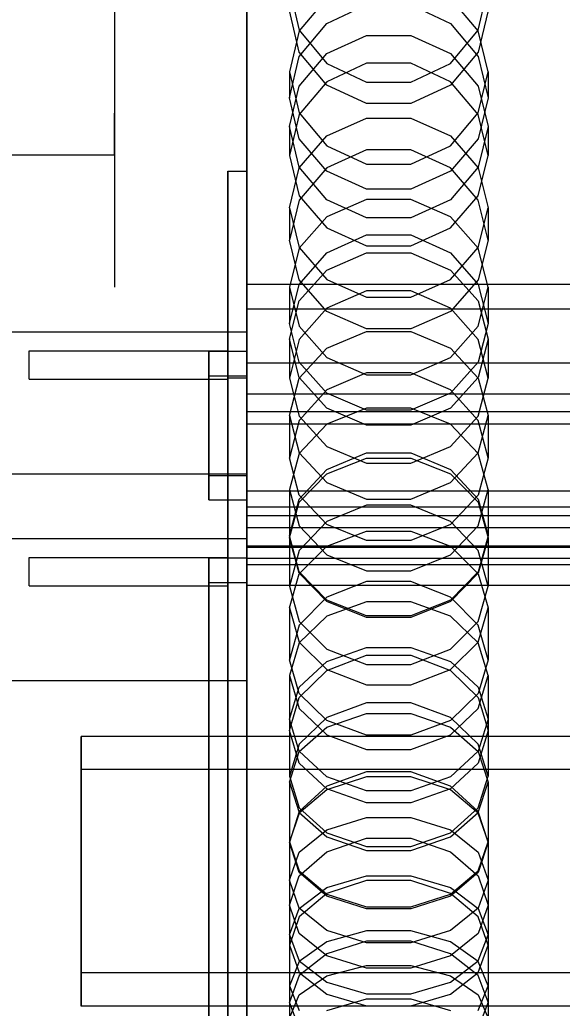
# Model space of a CAD drawing. Header units: millimetres. Extents: x -191664 to 191490, y -197311 to 10263.
# Drawn here: x 1762 to 1876.7, y -117787.5 to -117578.5 of the extents above; entities that cross this region are included whole.
import ezdxf

# ---------------------------------------------------------------- set-up
doc = ezdxf.new("R2010")
doc.units = ezdxf.units.MM
for name, color, linetype, lineweight in [('COTAS_P', 1, 'Continuous', 0), ('DET_briquetadora_frontal', 7, 'Continuous', 0), ('R15_COTAS_TRANSPORTE_P', 1, 'Continuous', 0)]:
    doc.layers.add(name, color=color, linetype=linetype, lineweight=lineweight)
doc.dimstyles.new('PLANTA_20', dxfattribs={"dimtxt": 50, "dimasz": 30, "dimexe": 30, "dimexo": 16, "dimgap": 20, "dimtad": 1, "dimtih": 1, "dimtoh": 1, "dimdec": 1, "dimzin": 0, "dimdsep": 46, "dimcen": 0.09, "dimadec": 0, "dimazin": 0, "dimtfac": 1, "dimtdec": 4, "dimtofl": 0, "dimtmove": 0, "dimatfit": 3, "dimfxl": 1, "dimtolj": 1, "dimtzin": 0, "dimarcsym": 0})

# ---------------------------------------------------------------- blocks, each defined once
blk = doc.blocks.new('*D85')
at = {"layer": 'COTAS_P', "color": 0, "lineweight": -2, "transparency": 16777216}
for p, q in [((1974, -116532.75), (1660, -116532.75)), ((1690, -119170), (1690, -116562.75)), ((1974, -119200), (1660, -119200))]:
    blk.add_line(p, q, dxfattribs=at)
at = {"layer": 'COTAS_P', "color": 0, "transparency": 16777216}
for points in [[(1685, -116562.75), (1695, -116562.75), (1690, -116532.75)], [(1685, -119170), (1695, -119170), (1690, -119200)]]:
    blk.add_solid(points, dxfattribs=at)
at = {"layer": 'Defpoints', "color": 0, "transparency": 16777216}
for p in [(1690, -116532.75), (1990, -116532.75), (1990, -119200)]:
    blk.add_point(p, dxfattribs=at)
blk = doc.blocks.new('*D133')
at = {"layer": 'Defpoints', "color": 0, "transparency": 16777216}
for p in [(439.69, -194147.98), (217.89, -194406.09), (-500, -194490), (-500, -194490), (500, -194490)]:
    blk.add_point(p, dxfattribs=at)
at = {"layer": 'R15_COTAS_TRANSPORTE_P', "color": 0, "lineweight": -2, "transparency": 16777216}
blk.add_arc((-500, -194490), 722.77, 2.37834, 17.62166, dxfattribs=at)
at = {"layer": 'R15_COTAS_TRANSPORTE_P', "color": 0, "transparency": 16777216}
for points in [[(184.12, -194272.81), (193.59, -194269.58), (179.18, -194242.8)], [(227.15, -194459.9), (217.15, -194460.11), (222.77, -194490)]]:
    blk.add_solid(points, dxfattribs=at)

msp = doc.modelspace()

# ---------------------------------------------------------------- linework, layer by layer
at = {"layer": 'DET_briquetadora_frontal', "color": 9, "true_color": 0xb9c3c2}
for p, q in [((1782, -117565.89), (1782, -117581.1)), ((1810, -117567.36), (1810, -117579.32)), ((1810, -117567.43), (1810, -117579.4)), ((1810, -117583.15), (1810, -117572.13)), ((1810, -117583.24), (1810, -117572.21)), ((1819, -117571.86), (1821.08, -117580.66)), ((1858.92, -117580.66), (1861, -117571.86)), ((1810, -117572.72), (1810, -117591.83)), ((1810, -117573.32), (1810, -117592.43)), ((1810, -117593.02), (1810, -117573.92)), ((1826.91, -117573.85), (1821.08, -117580.81)), ((1858.92, -117580.81), (1853.09, -117573.85)), ((1810, -117575.84), (1810, -117586.06)), ((1810, -117575.92), (1810, -117586.15)), ((1821.08, -117585.3), (1819, -117576.52)), ((1826.91, -117579.25), (1835.33, -117575.34)), ((1844.67, -117575.34), (1853.09, -117579.25)), ((1861, -117576.52), (1858.92, -117585.3)), ((1810, -117579.32), (1810, -117588.71)), ((1810, -117579.4), (1810, -117588.8)), ((1821.08, -117580.81), (1819, -117589.48)), ((1821.08, -117586.28), (1826.91, -117579.25)), ((1821.08, -117580.66), (1826.91, -117587.72)), ((1853.09, -117579.25), (1858.92, -117586.28)), ((1853.09, -117587.72), (1858.92, -117580.66)), ((1861, -117589.48), (1858.92, -117580.81)), ((1782, -117581.1), (1782, -117594.76)), ((1826.91, -117585.62), (1835.33, -117581.8)), ((1835.33, -117581.8), (1844.67, -117581.8)), ((1844.67, -117581.8), (1853.09, -117585.62)), ((1810, -117591.52), (1810, -117583.15)), ((1810, -117591.61), (1810, -117583.24)), ((1810, -117586.06), (1810, -117593.55)), ((1810, -117586.15), (1810, -117593.64)), ((1819, -117594.99), (1821.08, -117586.28)), ((1826.91, -117592.29), (1821.08, -117585.3)), ((1821.08, -117592.5), (1826.91, -117585.62)), ((1858.92, -117585.3), (1853.09, -117592.29)), ((1853.09, -117585.62), (1858.92, -117592.5)), ((1858.92, -117586.28), (1861, -117594.99)), ((1810, -117588.71), (1810, -117595.3)), ((1810, -117588.8), (1810, -117595.39)), ((1835.33, -117587.69), (1826.91, -117591.57)), ((1826.91, -117587.72), (1835.33, -117591.64)), ((1844.67, -117587.69), (1835.33, -117587.69)), ((1853.09, -117591.57), (1844.67, -117587.69)), ((1844.67, -117591.64), (1853.09, -117587.72)), ((1819, -117589.48), (1819, -117594.99)), ((1819, -117589.48), (1821.08, -117598.16)), ((1858.92, -117598.16), (1861, -117589.48)), ((1861, -117589.48), (1861, -117594.99)), ((1810, -117597.01), (1810, -117591.52)), ((1810, -117597.11), (1810, -117591.61)), ((1810, -117591.83), (1810, -117610.65)), ((1810, -117592.43), (1810, -117611.23)), ((1810, -117611.81), (1810, -117593.02)), ((1819, -117601.08), (1821.08, -117592.5)), ((1826.91, -117591.57), (1821.08, -117598.53)), ((1835.33, -117596.16), (1826.91, -117592.29)), ((1835.33, -117591.64), (1844.67, -117591.64)), ((1853.09, -117592.29), (1844.67, -117596.16)), ((1858.92, -117598.53), (1853.09, -117591.57)), ((1858.92, -117592.5), (1861, -117601.08)), ((1782, -117594.76), (1782, -117606.68)), ((1810, -117593.55), (1810, -117598.12)), ((1810, -117593.64), (1810, -117598.21)), ((1810, -117595.3), (1810, -117598.92)), ((1810, -117595.39), (1810, -117599.02)), ((1821.08, -117603.63), (1819, -117594.99)), ((1861, -117594.99), (1858.92, -117603.63)), ((1810, -117599.5), (1810, -117597.01)), ((1810, -117599.6), (1810, -117597.11)), ((1844.67, -117596.16), (1835.33, -117596.16)), ((1782, -117599.96), (1782, -117598.23)), ((1810, -117598.12), (1810, -117599.65)), ((1810, -117598.21), (1810, -117599.75)), ((1810, -117598.92), (1810, -117599.5)), ((1810, -117599.02), (1810, -117599.6)), ((1821.08, -117598.53), (1819, -117607.15)), ((1821.08, -117598.16), (1826.91, -117605.12)), ((1826.91, -117603.05), (1835.33, -117599.3)), ((1835.33, -117599.3), (1844.67, -117599.3)), ((1844.67, -117599.3), (1853.09, -117603.05)), ((1853.09, -117605.12), (1858.92, -117598.16)), ((1861, -117607.15), (1858.92, -117598.53)), ((1782, -117603.1), (1782, -117599.96)), ((1819, -117601.08), (1819, -117607.15)), ((1821.08, -117609.66), (1819, -117601.08)), ((1861, -117601.08), (1858.92, -117609.66)), ((1861, -117601.08), (1861, -117607.15)), ((1782, -117607), (1782, -117603.1)), ((1821.08, -117609.8), (1826.91, -117603.05)), ((1826.91, -117610.52), (1821.08, -117603.63)), ((1853.09, -117603.05), (1858.92, -117609.8)), ((1858.92, -117603.63), (1853.09, -117610.52)), ((1826.91, -117605.12), (1835.33, -117608.98)), ((1835.33, -117605.99), (1826.91, -117609.81)), ((1844.67, -117605.99), (1835.33, -117605.99)), ((1844.67, -117608.98), (1853.09, -117605.12)), ((1853.09, -117609.81), (1844.67, -117605.99)), ((1540, -117607), (1782, -117607)), ((1782, -117606.68), (1782, -117616.67)), ((1782, -117607), (1782, -117610.9)), ((1819, -117607.15), (1821.08, -117615.69)), ((1858.92, -117615.69), (1861, -117607.15)), ((1819, -117618.22), (1821.08, -117609.8)), ((1826.91, -117616.54), (1821.08, -117609.66)), ((1826.91, -117609.81), (1821.08, -117616.65)), ((1835.33, -117608.98), (1844.67, -117608.98)), ((1858.92, -117609.66), (1853.09, -117616.54)), ((1858.92, -117616.65), (1853.09, -117609.81)), ((1858.92, -117609.8), (1861, -117618.22)), ((1782, -117610.9), (1782, -117614.04)), ((1810, -117610.65), (1810, -117629.12)), ((1810, -117611.23), (1810, -117629.69)), ((1810, -117630.26), (1810, -117611.81)), ((1835.33, -117614.32), (1826.91, -117610.52)), ((1853.09, -117610.52), (1844.67, -117614.32)), ((1782, -117614.04), (1782, -117615.77)), ((1844.67, -117614.32), (1835.33, -117614.32)), ((1821.08, -117615.69), (1826.91, -117622.49)), ((1853.09, -117622.49), (1858.92, -117615.69)), ((1782, -117616.67), (1782, -117624.6)), ((1821.08, -117616.65), (1819, -117625.11)), ((1819, -117618.22), (1819, -117625.11)), ((1819, -117618.22), (1821.08, -117626.64)), ((1835.33, -117616.5), (1826.91, -117620.17)), ((1835.33, -117620.36), (1826.91, -117616.54)), ((1844.67, -117616.5), (1835.33, -117616.5)), ((1853.09, -117620.17), (1844.67, -117616.5)), ((1853.09, -117616.54), (1844.67, -117620.36)), ((1861, -117625.11), (1858.92, -117616.65)), ((1858.92, -117626.64), (1861, -117618.22)), ((1861, -117618.22), (1861, -117625.11)), ((1826.91, -117620.17), (1821.08, -117626.78)), ((1844.67, -117620.36), (1835.33, -117620.36)), ((1858.92, -117626.78), (1853.09, -117620.17)), ((1826.91, -117622.49), (1835.33, -117626.24)), ((1844.67, -117626.24), (1853.09, -117622.49)), ((1782, -117624.6), (1782, -117630.35)), ((1826.91, -117627.72), (1835.33, -117623.97)), ((1835.33, -117623.97), (1844.67, -117623.97)), ((1844.67, -117623.97), (1853.09, -117627.72)), ((1821.08, -117633.49), (1819, -117625.11)), ((1821.08, -117626.78), (1819, -117635.01)), ((1821.08, -117626.64), (1826.91, -117633.39)), ((1835.33, -117626.24), (1844.67, -117626.24)), ((1853.09, -117633.39), (1858.92, -117626.64)), ((1861, -117625.11), (1858.92, -117633.49)), ((1861, -117635.01), (1858.92, -117626.78)), ((1821.08, -117634.43), (1826.91, -117627.72)), ((1826.91, -117631.39), (1835.33, -117627.78)), ((1835.33, -117627.78), (1844.67, -117627.78)), ((1844.67, -117627.78), (1853.09, -117631.39)), ((1853.09, -117627.72), (1858.92, -117634.43)), ((1782, -117630.35), (1782, -117633.83)), ((1810, -117629.12), (1810, -117647.19)), ((1810, -117629.69), (1810, -117647.74)), ((1810, -117648.3), (1810, -117630.26)), ((1821.08, -117637.89), (1826.91, -117631.39)), ((1853.09, -117631.39), (1858.92, -117637.89)), ((1782, -117633.83), (1782, -117635)), ((1819, -117642.71), (1821.08, -117634.43)), ((1819, -117635.01), (1819, -117642.71)), ((1819, -117635.01), (1821.08, -117643.25)), ((1826.91, -117640.14), (1821.08, -117633.49)), ((1826.91, -117633.39), (1835.33, -117637.13)), ((1844.67, -117637.13), (1853.09, -117633.39)), ((1858.92, -117633.49), (1853.09, -117640.14)), ((1858.92, -117634.43), (1861, -117642.71)), ((1858.92, -117643.25), (1861, -117635.01)), ((1861, -117635.01), (1861, -117642.71)), ((1835.33, -117635.76), (1826.91, -117639.46)), ((1844.67, -117635.76), (1835.33, -117635.76)), ((1835.33, -117637.13), (1844.67, -117637.13)), ((1853.09, -117639.46), (1844.67, -117635.76)), ((1810, -117641.27), (1810, -117638.7)), ((1810, -117638.7), (1810, -117642.96)), ((1819, -117646), (1821.08, -117637.89)), ((1826.91, -117639.46), (1821.08, -117646.07)), ((1858.92, -117646.07), (1853.09, -117639.46)), ((1858.92, -117637.89), (1861, -117646)), ((1810, -117650.3), (1810, -117641.27)), ((1835.33, -117643.82), (1826.91, -117640.14)), ((1853.09, -117640.14), (1844.67, -117643.82)), ((1810, -117642.96), (1810, -117653.42)), ((1821.08, -117650.9), (1819, -117642.71)), ((1821.08, -117643.25), (1826.91, -117649.85)), ((1853.09, -117649.85), (1858.92, -117643.25)), ((1861, -117642.71), (1858.92, -117650.9)), ((1810, -117648.42), (1810, -117644.99)), ((1826.91, -117647.91), (1835.33, -117644.39)), ((1844.67, -117643.82), (1835.33, -117643.82)), ((1835.33, -117644.39), (1844.67, -117644.39)), ((1844.67, -117644.39), (1853.09, -117647.91)), ((1810, -117647.19), (1810, -117664.82)), ((1810, -117647.74), (1810, -117665.36)), ((1819, -117646), (1819, -117654.22)), ((1821.08, -117654.1), (1819, -117646)), ((1821.08, -117646.07), (1819, -117654.22)), ((1861, -117646), (1858.92, -117654.1)), ((1861, -117654.22), (1858.92, -117646.07)), ((1861, -117646), (1861, -117654.22)), ((1810, -117665.9), (1810, -117648.3)), ((1810, -117658.17), (1810, -117648.42)), ((1821.08, -117654.23), (1826.91, -117647.91)), ((1826.91, -117649.85), (1835.33, -117653.52)), ((1844.67, -117653.52), (1853.09, -117649.85)), ((1853.09, -117647.91), (1858.92, -117654.23)), ((1810, -117664.4), (1810, -117650.3)), ((1810, -117653.45), (1810, -117650.88)), ((1810, -117650.88), (1810, -117655.14)), ((1826.91, -117657.4), (1821.08, -117650.9)), ((1858.92, -117650.9), (1853.09, -117657.4)), ((1810, -117653.42), (1810, -117668.48)), ((1810, -117662.48), (1810, -117653.45)), ((1826.91, -117660.6), (1821.08, -117654.1)), ((1835.33, -117653.13), (1826.91, -117656.73)), ((1844.67, -117653.13), (1835.33, -117653.13)), ((1835.33, -117653.52), (1844.67, -117653.52)), ((1853.09, -117656.73), (1844.67, -117653.13)), ((1858.92, -117654.1), (1853.09, -117660.6)), ((1810, -117655.14), (1810, -117665.6)), ((1819, -117654.22), (1821.08, -117662.28)), ((1819, -117662.12), (1821.08, -117654.23)), ((1858.92, -117662.28), (1861, -117654.22)), ((1858.92, -117654.23), (1861, -117662.12)), ((1810, -117672.77), (1810, -117658.17)), ((1826.91, -117656.73), (1821.08, -117663.18)), ((1835.33, -117660.99), (1826.91, -117657.4)), ((1853.09, -117657.4), (1844.67, -117660.99)), ((1858.92, -117663.18), (1853.09, -117656.73)), ((1819, -117662.12), (1819, -117671.12)), ((1819, -117662.12), (1821.08, -117670.02)), ((1821.08, -117662.28), (1826.91, -117668.67)), ((1835.33, -117660.6), (1826.91, -117664)), ((1835.33, -117664.21), (1826.91, -117660.6)), ((1844.67, -117660.6), (1835.33, -117660.6)), ((1844.67, -117660.99), (1835.33, -117660.99)), ((1853.09, -117664), (1844.67, -117660.6)), ((1853.09, -117660.6), (1844.67, -117664.21)), ((1853.09, -117668.67), (1858.92, -117662.28)), ((1858.92, -117670.02), (1861, -117662.12)), ((1861, -117662.12), (1861, -117671.12)), ((1810, -117676.58), (1810, -117662.48)), ((1810, -117681.43), (1810, -117664.4)), ((1821.08, -117663.18), (1819, -117671.12)), ((1826.91, -117664), (1821.08, -117670.15)), ((1844.67, -117664.21), (1835.33, -117664.21)), ((1858.92, -117670.15), (1853.09, -117664)), ((1861, -117671.12), (1858.92, -117663.18)), ((1810, -117664.82), (1810, -117681.96)), ((1810, -117665.36), (1810, -117682.49)), ((1810, -117665.6), (1810, -117680.66)), ((1810, -117683.01), (1810, -117665.9)), ((1810, -117668.48), (1810, -117685.85)), ((1826.91, -117668.67), (1835.33, -117672.19)), ((1844.67, -117672.19), (1853.09, -117668.67)), ((1821.08, -117670.15), (1819, -117677.8)), ((1821.08, -117670.02), (1826.91, -117676.34)), ((1826.91, -117673.57), (1835.33, -117670.06)), ((1835.33, -117670.06), (1844.67, -117670.06)), ((1844.67, -117670.06), (1853.09, -117673.57)), ((1853.09, -117676.34), (1858.92, -117670.02)), ((1861, -117677.8), (1858.92, -117670.15)), ((1810, -117689.99), (1810, -117672.77)), ((1821.08, -117678.96), (1819, -117671.12)), ((1826.91, -117674.49), (1835.33, -117671.15)), ((1835.33, -117671.15), (1844.67, -117671.15)), ((1835.33, -117672.19), (1844.67, -117672.19)), ((1844.67, -117671.15), (1853.09, -117674.49)), ((1861, -117671.12), (1858.92, -117678.96)), ((1821.08, -117679.84), (1826.91, -117673.57)), ((1821.08, -117680.49), (1826.91, -117674.49)), ((1853.09, -117673.57), (1858.92, -117679.84)), ((1853.09, -117674.49), (1858.92, -117680.49)), ((1810, -117693.61), (1810, -117676.58)), ((1826.91, -117676.34), (1835.33, -117679.86)), ((1844.67, -117679.86), (1853.09, -117676.34)), ((1819, -117677.8), (1819, -117687.56)), ((1819, -117677.8), (1821.08, -117685.46)), ((1826.91, -117685.17), (1821.08, -117678.96)), ((1858.92, -117678.96), (1853.09, -117685.17)), ((1858.92, -117685.46), (1861, -117677.8)), ((1861, -117677.8), (1861, -117687.56)), ((1810, -117680.66), (1810, -117698.03)), ((1819, -117687.56), (1821.08, -117679.84)), ((1819, -117687.99), (1821.08, -117680.49)), ((1835.33, -117681.09), (1826.91, -117684.53)), ((1835.33, -117679.86), (1844.67, -117679.86)), ((1844.67, -117681.09), (1835.33, -117681.09)), ((1853.09, -117684.53), (1844.67, -117681.09)), ((1858.92, -117679.84), (1861, -117687.56)), ((1858.92, -117680.49), (1861, -117687.99)), ((1810, -117681.43), (2170, -117681.43)), ((1810, -117698.8), (1810, -117681.43)), ((1810, -117681.96), (1810, -117698.57)), ((1810, -117682.49), (1810, -117699.08)), ((1810, -117699.59), (1810, -117683.01)), ((1826.91, -117684.53), (1821.08, -117690.68)), ((1835.33, -117688.59), (1826.91, -117685.17)), ((1853.09, -117685.17), (1844.67, -117688.59)), ((1858.92, -117690.68), (1853.09, -117684.53)), ((1810, -117685.85), (2170, -117685.85)), ((1810, -117685.85), (1810, -117702.88)), ((1821.08, -117685.46), (1826.91, -117691.6)), ((1826.91, -117689.8), (1835.33, -117686.59)), ((1835.33, -117686.59), (1844.67, -117686.59)), ((1844.67, -117686.59), (1853.09, -117689.8)), ((1853.09, -117691.6), (1858.92, -117685.46)), ((1821.08, -117695.16), (1819, -117687.56)), ((1819, -117687.99), (1819, -117698.23)), ((1821.08, -117695.48), (1819, -117687.99)), ((1844.67, -117688.59), (1835.33, -117688.59)), ((1861, -117687.56), (1858.92, -117695.16)), ((1861, -117687.99), (1858.92, -117695.48)), ((1861, -117687.99), (1861, -117698.23)), ((1810, -117689.99), (2170, -117689.99)), ((1810, -117689.99), (1810, -117707.21)), ((1821.08, -117690.68), (1819, -117698.23)), ((1821.08, -117695.6), (1826.91, -117689.8)), ((1826.91, -117691.6), (1835.33, -117695.01)), ((1844.67, -117695.01), (1853.09, -117691.6)), ((1853.09, -117689.8), (1858.92, -117695.6)), ((1861, -117698.23), (1858.92, -117690.68)), ((1810, -117693.61), (2170, -117693.61)), ((1810, -117710.98), (1810, -117693.61)), ((1819, -117702.83), (1821.08, -117695.6)), ((1826.91, -117701.17), (1821.08, -117695.16)), ((1826.91, -117701.49), (1821.08, -117695.48)), ((1835.33, -117695.01), (1844.67, -117695.01)), ((1858.92, -117695.16), (1853.09, -117701.17)), ((1858.92, -117695.48), (1853.09, -117701.49)), ((1858.92, -117695.6), (1861, -117702.83)), ((1835.33, -117697.22), (1826.91, -117700.55)), ((1844.67, -117697.22), (1835.33, -117697.22)), ((1853.09, -117700.55), (1844.67, -117697.22)), ((1810, -117698.03), (2170, -117698.03)), ((1810, -117698.03), (1810, -117715.06)), ((1810, -117698.57), (1810, -117714.61)), ((1810, -117713.86), (1810, -117698.8)), ((1810, -117699.08), (1810, -117715.1)), ((1810, -117715.59), (1810, -117699.59)), ((1819, -117698.23), (1821.08, -117705.66)), ((1858.92, -117705.66), (1861, -117698.23)), ((1826.91, -117700.55), (1821.08, -117706.49)), ((1835.33, -117704.47), (1826.91, -117701.17)), ((1835.33, -117704.82), (1826.91, -117701.49)), ((1835.33, -117701.51), (1826.91, -117704.6)), ((1844.67, -117701.51), (1835.33, -117701.51)), ((1853.09, -117701.17), (1844.67, -117704.47)), ((1853.09, -117701.49), (1844.67, -117704.82)), ((1853.09, -117704.6), (1844.67, -117701.51)), ((1858.92, -117706.49), (1853.09, -117700.55)), ((1810, -117702.88), (1810, -117716.98)), ((1819, -117702.83), (1819, -117713.79)), ((1819, -117702.83), (1821.08, -117710.06)), ((1858.92, -117710.06), (1861, -117702.83)), ((1861, -117702.83), (1861, -117713.79)), ((1826.91, -117704.6), (1821.08, -117710.18)), ((1821.08, -117705.66), (1826.91, -117711.53)), ((1844.67, -117704.47), (1835.33, -117704.47)), ((1844.67, -117704.82), (1835.33, -117704.82)), ((1858.92, -117710.18), (1853.09, -117704.6)), ((1853.09, -117711.53), (1858.92, -117705.66)), ((1810, -117707.21), (1810, -117721.81)), ((1821.08, -117706.49), (1819, -117713.79)), ((1861, -117713.79), (1858.92, -117706.49)), ((1821.08, -117710.18), (1819, -117717.12)), ((1821.08, -117710.06), (1826.91, -117715.85)), ((1853.09, -117715.85), (1858.92, -117710.06)), ((1861, -117717.12), (1858.92, -117710.18)), ((1810, -117726.04), (1810, -117710.98)), ((1826.91, -117714.17), (1835.33, -117711.16)), ((1826.91, -117711.53), (1835.33, -117714.76)), ((1835.33, -117711.16), (1844.67, -117711.16)), ((1844.67, -117711.16), (1853.09, -117714.17)), ((1844.67, -117714.76), (1853.09, -117711.53)), ((1810, -117724.32), (1810, -117713.86)), ((1810, -117714.61), (1810, -117730.03)), ((1821.08, -117720.95), (1819, -117713.79)), ((1821.08, -117719.58), (1826.91, -117714.17)), ((1826.91, -117716.03), (1835.33, -117712.81)), ((1835.33, -117712.81), (1844.67, -117712.81)), ((1844.67, -117712.81), (1853.09, -117716.03)), ((1853.09, -117714.17), (1858.92, -117719.58)), ((1861, -117713.79), (1858.92, -117720.95)), ((1810, -117715.06), (1810, -117729.17)), ((1810, -117715.1), (1810, -117730.5)), ((1810, -117730.97), (1810, -117715.59)), ((1821.08, -117721.75), (1826.91, -117716.03)), ((1826.91, -117715.85), (1835.33, -117719.07)), ((1835.33, -117714.76), (1844.67, -117714.76)), ((1844.67, -117719.07), (1853.09, -117715.85)), ((1853.09, -117716.03), (1858.92, -117721.75)), ((1810, -117716.98), (1810, -117726.01)), ((1819, -117717.12), (1819, -117728.77)), ((1819, -117717.12), (1821.08, -117724.07)), ((1858.92, -117724.07), (1861, -117717.12)), ((1861, -117717.12), (1861, -117728.77)), ((1819, -117726.33), (1821.08, -117719.58)), ((1826.91, -117726.6), (1821.08, -117720.95)), ((1835.33, -117719.07), (1844.67, -117719.07)), ((1858.92, -117720.95), (1853.09, -117726.6)), ((1858.92, -117719.58), (1861, -117726.33)), ((1810, -117721.81), (1810, -117731.57)), ((1819, -117728.77), (1821.08, -117721.75)), ((1835.33, -117722.89), (1826.91, -117726.02)), ((1844.67, -117722.89), (1835.33, -117722.89)), ((1853.09, -117726.02), (1844.67, -117722.89)), ((1858.92, -117721.75), (1861, -117728.77)), ((1810, -117728.59), (1810, -117724.32)), ((1821.08, -117724.07), (1826.91, -117729.64)), ((1853.09, -117729.64), (1858.92, -117724.07)), ((1810, -117726.01), (1810, -117728.59)), ((1810, -117736.5), (1810, -117726.04)), ((1819, -117726.33), (1819, -117738.42)), ((1821.08, -117733.08), (1819, -117726.33)), ((1826.91, -117726.02), (1821.08, -117731.6)), ((1826.91, -117728.03), (1835.33, -117725.16)), ((1835.33, -117729.7), (1826.91, -117726.6)), ((1835.33, -117725.16), (1844.67, -117725.16)), ((1844.67, -117725.16), (1853.09, -117728.03)), ((1853.09, -117726.6), (1844.67, -117729.7)), ((1858.92, -117731.6), (1853.09, -117726.02)), ((1861, -117726.33), (1858.92, -117733.08)), ((1861, -117726.33), (1861, -117738.42)), ((1810, -117729.17), (1810, -117738.19)), ((1821.08, -117735.65), (1819, -117728.77)), ((1821.08, -117733.19), (1826.91, -117728.03)), ((1853.09, -117728.03), (1858.92, -117733.19)), ((1861, -117728.77), (1858.92, -117735.65)), ((1775, -117780), (1775, -117730)), ((2165, -117730), (1775, -117730)), ((1775, -117730), (1775, -117737)), ((1810, -117730.03), (1810, -117744.8)), ((1810, -117730.5), (1810, -117745.25)), ((1810, -117745.7), (1810, -117730.97)), ((1826.91, -117729.64), (1835.33, -117732.73)), ((1844.67, -117729.7), (1835.33, -117729.7)), ((1844.67, -117732.73), (1853.09, -117729.64)), ((1810, -117731.57), (1810, -117734.99)), ((1821.08, -117731.6), (1819, -117738.42)), ((1819, -117739.63), (1821.08, -117733.19)), ((1826.91, -117738.5), (1821.08, -117733.08)), ((1835.33, -117732.73), (1844.67, -117732.73)), ((1858.92, -117733.08), (1853.09, -117738.5)), ((1861, -117738.42), (1858.92, -117731.6)), ((1858.92, -117733.19), (1861, -117739.63)), ((2165, -117737), (1775, -117737)), ((1775, -117737), (1775, -117787)), ((1810, -117740.77), (1810, -117736.5)), ((1826.91, -117741.07), (1821.08, -117735.65)), ((1835.33, -117737.51), (1826.91, -117740.51)), ((1844.67, -117737.51), (1835.33, -117737.51)), ((1853.09, -117740.51), (1844.67, -117737.51)), ((1858.92, -117735.65), (1853.09, -117741.07)), ((1810, -117738.19), (1810, -117740.77)), ((1819, -117738.42), (1821.08, -117745.1)), ((1819, -117739.63), (1819, -117752.36)), ((1819, -117739.63), (1821.08, -117746.08)), ((1835.33, -117741.5), (1826.91, -117738.5)), ((1835.33, -117738.55), (1826.91, -117741.27)), ((1844.67, -117738.55), (1835.33, -117738.55)), ((1853.09, -117738.5), (1844.67, -117741.5)), ((1853.09, -117741.27), (1844.67, -117738.55)), ((1858.92, -117745.1), (1861, -117738.42)), ((1858.92, -117746.08), (1861, -117739.63)), ((1861, -117739.63), (1861, -117752.36)), ((1826.91, -117740.51), (1821.08, -117745.84)), ((1826.91, -117741.27), (1821.08, -117746.18)), ((1835.33, -117744.03), (1826.91, -117741.07)), ((1844.67, -117741.5), (1835.33, -117741.5)), ((1853.09, -117741.07), (1844.67, -117744.03)), ((1858.92, -117745.84), (1853.09, -117740.51)), ((1858.92, -117746.18), (1853.09, -117741.27)), ((1810, -117744.8), (1810, -117758.87)), ((1810, -117745.25), (1810, -117759.3)), ((1810, -117759.73), (1810, -117745.7)), ((1821.08, -117745.84), (1819, -117752.36)), ((1821.08, -117745.1), (1826.91, -117750.35)), ((1844.67, -117744.03), (1835.33, -117744.03)), ((1853.09, -117750.35), (1858.92, -117745.1)), ((1861, -117752.36), (1858.92, -117745.84)), ((1821.08, -117746.18), (1819, -117752.3)), ((1821.08, -117746.08), (1826.91, -117751.24)), ((1826.91, -117749.75), (1835.33, -117747.13)), ((1835.33, -117747.13), (1844.67, -117747.13)), ((1844.67, -117747.13), (1853.09, -117749.75)), ((1853.09, -117751.24), (1858.92, -117746.08)), ((1861, -117752.3), (1858.92, -117746.18)), ((1821.08, -117754.48), (1826.91, -117749.75)), ((1853.09, -117749.75), (1858.92, -117754.48)), ((1819, -117752.3), (1819, -117765.64)), ((1819, -117752.3), (1821.08, -117758.42)), ((1826.91, -117750.35), (1835.33, -117753.23)), ((1826.91, -117751.24), (1835.33, -117754.11)), ((1826.91, -117754.36), (1835.33, -117751.49)), ((1835.33, -117751.49), (1844.67, -117751.49)), ((1844.67, -117753.23), (1853.09, -117750.35)), ((1844.67, -117754.11), (1853.09, -117751.24)), ((1844.67, -117751.49), (1853.09, -117754.36)), ((1858.92, -117758.42), (1861, -117752.3)), ((1861, -117752.3), (1861, -117765.64)), ((1821.08, -117758.73), (1819, -117752.36)), ((1821.08, -117759.44), (1826.91, -117754.36)), ((1835.33, -117753.23), (1844.67, -117753.23)), ((1835.33, -117754.11), (1844.67, -117754.11)), ((1853.09, -117754.36), (1858.92, -117759.44)), ((1861, -117752.36), (1858.92, -117758.73)), ((1819, -117760.38), (1821.08, -117754.48)), ((1858.92, -117754.48), (1861, -117760.38)), ((1821.08, -117758.42), (1826.91, -117763.33)), ((1853.09, -117763.33), (1858.92, -117758.42)), ((1810, -117758.87), (1810, -117772.22)), ((1810, -117759.3), (1810, -117772.62)), ((1810, -117773.03), (1810, -117759.73)), ((1819, -117765.64), (1821.08, -117759.44)), ((1819, -117760.38), (1819, -117774.1)), ((1821.08, -117766.27), (1819, -117760.38)), ((1826.91, -117763.73), (1821.08, -117758.73)), ((1826.91, -117761.92), (1835.33, -117759.45)), ((1835.33, -117760.45), (1826.91, -117763.22)), ((1835.33, -117759.45), (1844.67, -117759.45)), ((1844.67, -117760.45), (1835.33, -117760.45)), ((1844.67, -117759.45), (1853.09, -117761.92)), ((1853.09, -117763.22), (1844.67, -117760.45)), ((1858.92, -117758.73), (1853.09, -117763.73)), ((1858.92, -117759.44), (1861, -117765.64)), ((1861, -117760.38), (1858.92, -117766.27)), ((1861, -117760.38), (1861, -117774.1)), ((1821.08, -117766.37), (1826.91, -117761.92)), ((1853.09, -117761.92), (1858.92, -117766.37)), ((1826.91, -117763.22), (1821.08, -117768.13)), ((1826.91, -117763.33), (1835.33, -117766.05)), ((1835.33, -117766.46), (1826.91, -117763.73)), ((1844.67, -117766.05), (1853.09, -117763.33)), ((1853.09, -117763.73), (1844.67, -117766.46)), ((1858.92, -117768.13), (1853.09, -117763.22)), ((1821.08, -117771.68), (1819, -117765.64)), ((1819, -117771.91), (1821.08, -117766.37)), ((1826.91, -117771), (1821.08, -117766.27)), ((1835.33, -117766.05), (1844.67, -117766.05)), ((1844.67, -117766.46), (1835.33, -117766.46)), ((1858.92, -117766.27), (1853.09, -117771)), ((1861, -117765.64), (1858.92, -117771.68)), ((1858.92, -117766.37), (1861, -117771.91)), ((1821.08, -117768.13), (1819, -117774.1)), ((1861, -117774.1), (1858.92, -117768.13)), ((1835.33, -117773.62), (1826.91, -117771)), ((1835.33, -117771.08), (1826.91, -117773.39)), ((1844.67, -117771.08), (1835.33, -117771.08)), ((1853.09, -117771), (1844.67, -117773.62)), ((1853.09, -117773.39), (1844.67, -117771.08)), ((1810, -117772.22), (1810, -117784.8)), ((1810, -117772.62), (1810, -117785.18)), ((1810, -117785.56), (1810, -117773.03)), ((1819, -117771.91), (1819, -117786.19)), ((1819, -117771.91), (1821.08, -117777.46)), ((1826.91, -117776.41), (1821.08, -117771.68)), ((1858.92, -117771.68), (1853.09, -117776.41)), ((1858.92, -117777.46), (1861, -117771.91)), ((1861, -117771.91), (1861, -117786.19)), ((1819, -117774.1), (1821.08, -117779.92)), ((1826.91, -117773.39), (1821.08, -117777.55)), ((1835.33, -117773.31), (1826.91, -117775.93)), ((1844.67, -117773.31), (1835.33, -117773.31)), ((1844.67, -117773.62), (1835.33, -117773.62)), ((1853.09, -117775.93), (1844.67, -117773.31)), ((1858.92, -117777.55), (1853.09, -117773.39)), ((1858.92, -117779.92), (1861, -117774.1)), ((1826.91, -117775.93), (1821.08, -117780.56)), ((1835.33, -117778.99), (1826.91, -117776.41)), ((1853.09, -117776.41), (1844.67, -117778.99)), ((1858.92, -117780.56), (1853.09, -117775.93)), ((1821.08, -117777.55), (1819, -117782.73)), ((1821.08, -117777.46), (1826.91, -117781.91)), ((1826.91, -117780.64), (1835.33, -117778.44)), ((1835.33, -117778.44), (1844.67, -117778.44)), ((1844.67, -117778.99), (1835.33, -117778.99)), ((1844.67, -117778.44), (1853.09, -117780.64)), ((1853.09, -117781.91), (1858.92, -117777.46)), ((1861, -117782.73), (1858.92, -117777.55)), ((1775, -117787), (1775, -117780)), ((2165, -117780), (1775, -117780)), ((1821.08, -117780.56), (1819, -117786.19)), ((1821.08, -117779.92), (1826.91, -117784.46)), ((1821.08, -117784.6), (1826.91, -117780.64)), ((1853.09, -117784.46), (1858.92, -117779.92)), ((1853.09, -117780.64), (1858.92, -117784.6)), ((1861, -117786.19), (1858.92, -117780.56)), ((1819, -117782.73), (1819, -117797.53)), ((1819, -117782.73), (1821.08, -117787.92)), ((1826.91, -117781.91), (1835.33, -117784.38)), ((1844.67, -117784.38), (1853.09, -117781.91)), ((1858.92, -117787.92), (1861, -117782.73)), ((1861, -117782.73), (1861, -117797.53)), ((1810, -117784.8), (1810, -117796.59)), ((1810, -117785.18), (1810, -117796.94)), ((1810, -117797.3), (1810, -117785.56)), ((1819, -117789.54), (1821.08, -117784.6)), ((1826.91, -117784.46), (1835.33, -117786.94)), ((1826.91, -117787.91), (1835.33, -117785.44)), ((1835.33, -117784.38), (1844.67, -117784.38)), ((1835.33, -117785.44), (1844.67, -117785.44)), ((1844.67, -117786.94), (1853.09, -117784.46)), ((1844.67, -117785.44), (1853.09, -117787.91)), ((1858.92, -117784.6), (1861, -117789.54)), ((2165, -117787), (1775, -117787)), ((1821.08, -117791.66), (1819, -117786.19)), ((1835.33, -117786.94), (1844.67, -117786.94)), ((1861, -117786.19), (1858.92, -117791.66))]:
    msp.add_line(p, q, dxfattribs=at)
at = {"layer": 'DET_briquetadora_frontal', "color": 8, "true_color": 0x728089}
for p, q in [((1806, -117610.48), (1806, -117654.15)), ((1806, -117648.62), (1806, -117610.48)), ((1806, -117610.48), (1810, -117610.48)), ((1810, -117654.15), (1810, -117610.48)), ((1810, -117610.48), (1810, -117648.62)), ((1806, -117692.29), (1806, -117648.62)), ((1810, -117648.62), (1806, -117648.62)), ((1810, -117648.62), (1810, -117692.29)), ((1806, -117654.15), (1806, -117898)), ((1806, -117692.29), (1806, -117654.15)), ((1806, -117654.15), (1810, -117654.15)), ((1810, -117898), (1810, -117654.15)), ((1810, -117654.15), (1810, -117692.29)), ((1806, -117919.29), (1806, -117692.29)), ((1810, -117692.29), (1806, -117692.29))]:
    msp.add_line(p, q, dxfattribs=at)
at = {"layer": 'DET_briquetadora_frontal', "color": 254, "true_color": 0xd5dbd6}
for p, q in [((1810, -117634.48), (1810, -117678.15)), ((2170, -117634.48), (1810, -117634.48)), ((1810, -117634.48), (1810, -117639.62)), ((1810, -117683.29), (1810, -117639.62)), ((1810, -117639.62), (2170, -117639.62)), ((1810, -117678.15), (1810, -117922)), ((2170, -117678.15), (1810, -117678.15)), ((1810, -117678.15), (1810, -117683.29)), ((1810, -117927.14), (1810, -117683.29)), ((1810, -117683.29), (2170, -117683.29))]:
    msp.add_line(p, q, dxfattribs=at)
at = {"layer": 'DET_briquetadora_frontal', "color": 8, "true_color": 0x6d7b83}
for p, q in [((1760, -117644.48), (1810, -117644.48)), ((1806, -117644.48), (1810, -117644.48)), ((1806, -117674.48), (1806, -117644.48)), ((1810, -117674.48), (1810, -117644.48)), ((1764, -117648.48), (1806, -117648.48)), ((1764, -117654.48), (1764, -117648.48)), ((1806, -117654.48), (1806, -117648.48)), ((1764, -117654.48), (1806, -117654.48)), ((1760, -117674.48), (1810, -117674.48)), ((1806, -117674.48), (1810, -117674.48)), ((1760, -117688.15), (1810, -117688.15)), ((1806, -117688.15), (1810, -117688.15)), ((1806, -117718.15), (1806, -117688.15)), ((1810, -117718.15), (1810, -117688.15)), ((1764, -117692.15), (1806, -117692.15)), ((1764, -117698.15), (1764, -117692.15)), ((1806, -117698.15), (1806, -117692.15)), ((1764, -117698.15), (1806, -117698.15)), ((1760, -117718.15), (1810, -117718.15)), ((1806, -117718.15), (1810, -117718.15))]:
    msp.add_line(p, q, dxfattribs=at)
at = {"layer": 'DET_briquetadora_frontal', "color": 8, "true_color": 0x64747c}
for p, q in [((1802, -117674.82), (1802, -117648.62)), ((1802, -117648.62), (1802, -117653.76)), ((1810, -117648.62), (1802, -117648.62)), ((1810, -117648.62), (1810, -117674.82)), ((1810, -117653.76), (1810, -117648.62)), ((1802, -117653.76), (1802, -117679.96)), ((1802, -117653.76), (1810, -117653.76)), ((1810, -117679.96), (1810, -117653.76)), ((1802, -117679.96), (1802, -117674.82)), ((1802, -117674.82), (1810, -117674.82)), ((1810, -117674.82), (1810, -117679.96)), ((1802, -117679.96), (1810, -117679.96)), ((1802, -117913.16), (1802, -117692.29)), ((1802, -117692.29), (1802, -117697.43)), ((1810, -117692.29), (1802, -117692.29)), ((1810, -117692.29), (1810, -117913.16)), ((1810, -117697.43), (1810, -117692.29)), ((1802, -117697.43), (1802, -117918.3)), ((1802, -117697.43), (1810, -117697.43)), ((1810, -117918.3), (1810, -117697.43))]:
    msp.add_line(p, q, dxfattribs=at)
at = {"layer": 'DET_briquetadora_frontal', "color": 250, "true_color": 0x30373b}
for p, q in [((1810, -117651.11), (1810, -117683.29)), ((2170, -117651.11), (1810, -117651.11)), ((1810, -117651.11), (1810, -117657.54)), ((1810, -117689.72), (1810, -117657.54)), ((1810, -117657.54), (2170, -117657.54)), ((1810, -117683.29), (1810, -117915.65)), ((1810, -117683.29), (1810, -117689.72)), ((1810, -117922.08), (1810, -117689.72)), ((1810, -117689.72), (2170, -117689.72))]:
    msp.add_line(p, q, dxfattribs=at)
at = {"layer": 'DET_briquetadora_frontal', "color": 252, "true_color": 0x77858c}
for p, q in [((1810, -117661.37), (1810, -117689.72)), ((2170, -117661.37), (1810, -117661.37)), ((1810, -117661.37), (1810, -117663.94)), ((1810, -117692.29), (1810, -117663.94)), ((1810, -117663.94), (2170, -117663.94)), ((1810, -117689.72), (1810, -117916.72)), ((1810, -117689.72), (1810, -117692.29)), ((1810, -117919.29), (1810, -117692.29)), ((1810, -117692.29), (2170, -117692.29))]:
    msp.add_line(p, q, dxfattribs=at)

# ---------------------------------------------------------------- dimensions: what is measured, and where the dimension line sits
at = {"layer": 'COTAS_P'}
dim = msp.add_aligned_dim(p1=(1990, -119200), p2=(1990, -116532.75), distance=300, text='<> P', dimstyle='PLANTA_20', dxfattribs=at)
dim.commit()
dim.dimension.update_dxf_attribs({"geometry": '*D85', "text_midpoint": (1690, -117866.375)})
at = {"layer": 'R15_COTAS_TRANSPORTE_P'}
dim = msp.add_angular_dim_2l(base=(217.89, -194406.09), line1=((-500, -194490), (500, -194490)), line2=((-500, -194490), (439.69, -194147.98)), dimstyle='PLANTA_20', dxfattribs=at)
dim.commit()
dim.dimension.update_dxf_attribs({"geometry": '*D133', "text_midpoint": (191490.46, -33543.69)})

doc.saveas('drawing.dxf')
